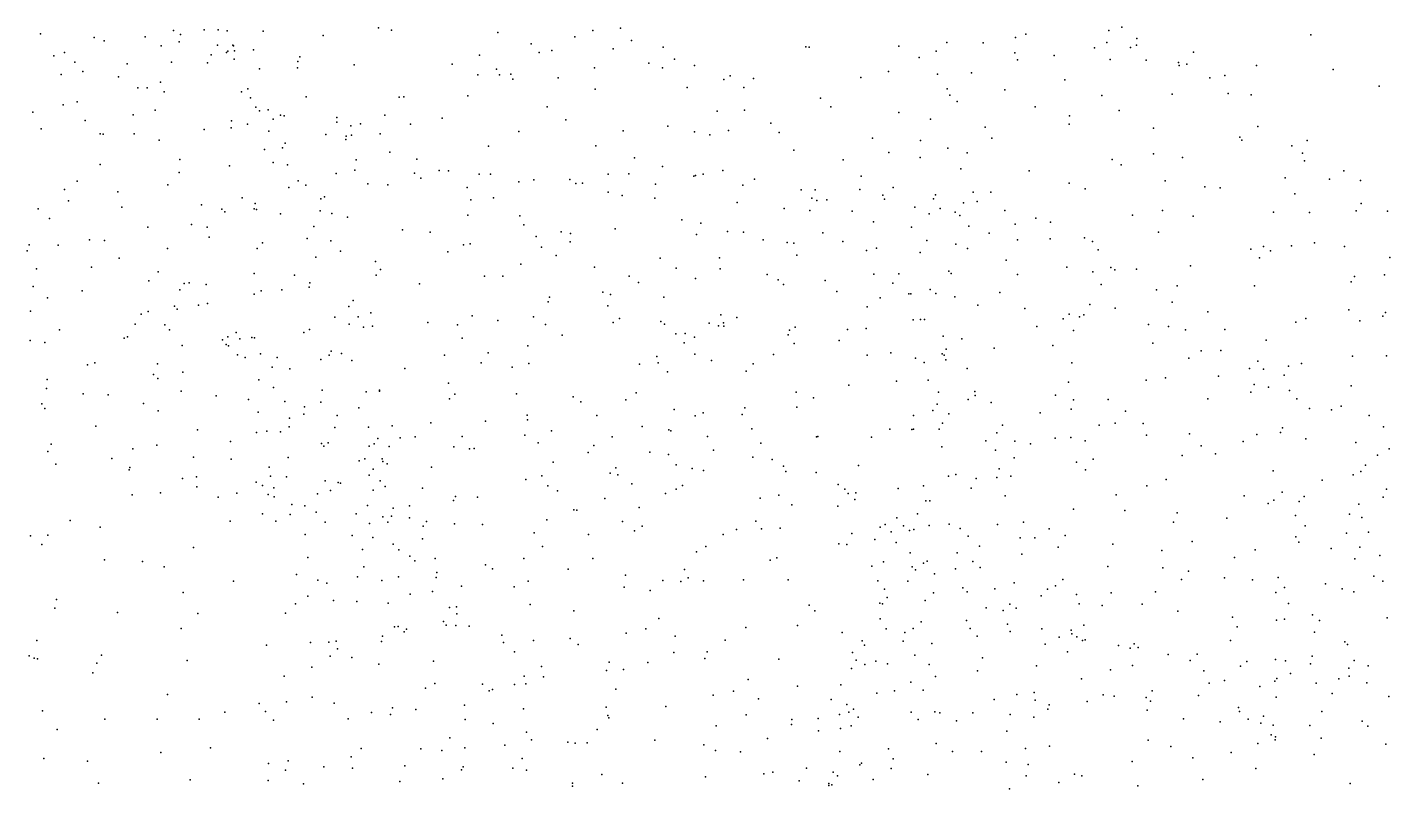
# Model space of a CAD drawing. Header units: metres. Extents: x -24.3 to 24.3, y -27.7 to 27.7.
# Drawn here: x -9.226 to -6.21, y 5.081 to 6.768 of the extents above; entities that cross this region are included whole.
import ezdxf

# ---------------------------------------------------------------- set-up
doc = ezdxf.new("R2010")
doc.units = ezdxf.units.M

msp = doc.modelspace()

# ---------------------------------------------------------------- linework, layer by layer
for p in [(-8.9022, 6.7606, 14.3756), (-8.8344, 6.7616, 20.292), (-8.8034, 6.7615, 21.0278), (-8.7833, 6.7599, -5.1684), (-8.7036, 6.7587, 15.4526), (-8.4486, 6.7664, -9.9317), (-8.42, 6.7609, 21.555), (-7.9742, 6.7604, 18.0528), (-7.9128, 6.7654, 25.4437), (-6.8316, 6.7601, 0.3122), (-6.8028, 6.7676, 23.3961), (-9.197, 6.7531, 15.2823), (-9.0777, 6.7452, 14.8864), (-9.0559, 6.7376, 14.8696), (-8.9655, 6.746, 18.7622), (-8.8901, 6.7351, 16.3317), (-8.8866, 6.7512, 19.7198), (-8.8047, 6.7281, -10.4416), (-8.7707, 6.7278, 21.6376), (-8.5714, 6.7491, 21.6077), (-8.1841, 6.7559, -1.5153), (-8.1102, 6.7307, 18.9025), (-8.0138, 6.7466, 25.5235), (-7.8882, 6.7385, -18.8382), (-7.1906, 6.7338, 24.067), (-7.1102, 6.733, 21.9201), (-7.0386, 6.7449, -21.5719), (-7.0157, 6.7521, 23.8389), (-6.8361, 6.7335, 22.5563), (-6.7702, 6.7281, 22.6752), (-6.7697, 6.7427, 13.0294), (-6.3842, 6.7506, 1.0015), (-9.1677, 6.7045, 17.7443), (-9.144, 6.7115, 18.3242), (-8.9298, 6.7262, 19.6111), (-8.8192, 6.7066, 15.1567), (-8.7852, 6.712, 20.5507), (-8.7823, 6.7144, 20.8724), (-8.7694, 6.7261, 16.2149), (-8.7681, 6.6972, 21.2211), (-8.7674, 6.7156, 17.6139), (-8.7255, 6.7173, 18.7467), (-8.6227, 6.7023, 15.8713), (-8.2251, 6.7055, 13.8179), (-8.0928, 6.7115, -9.0929), (-8.065, 6.7164, 21.3759), (-7.9287, 6.7199, 13.7334), (-7.8184, 6.7236, 18.2667), (-7.5025, 6.7242, 21.4309), (-7.4949, 6.7234, 13.5788), (-7.2967, 6.7256, 21.5849), (-7.2518, 6.7008, 24.7453), (-7.2138, 6.7147, 24.2631), (-7.0394, 6.711, 13.3176), (-6.9528, 6.7051, 22.1663), (-6.8636, 6.7217, 22.3843), (-6.7833, 6.7226, 23.0708), (-6.6442, 6.7121, -14.044), (-9.1209, 6.6905, 26.103), (-9.1029, 6.6698, 16.5613), (-9.0051, 6.6863, -16.6687), (-8.9067, 6.6899, 15.0436), (-8.8268, 6.6889, 20.0205), (-8.7117, 6.6752, 15.335), (-8.6276, 6.6776, 25.8538), (-8.6268, 6.6914, 16.0197), (-8.5024, 6.6841, 17.8247), (-8.2856, 6.686, 17.9909), (-8.1872, 6.6745, 21.3973), (-7.9706, 6.6778, -8.787), (-7.8499, 6.688, 18.6064), (-7.8195, 6.678, -6.1578), (-7.793, 6.6965, 18.8549), (-7.7492, 6.6826, 21.3278), (-7.3196, 6.6699, 24.9125), (-7.1354, 6.6666, 21.7689), (-7.0338, 6.6954, 22.0086), (-6.8285, 6.6959, 22.2694), (-6.749, 6.6948, 22.4387), (-6.6776, 6.6892, 22.8259), (-6.6758, 6.6828, 22.9673), (-6.6588, 6.6857, 22.6769), (-6.5048, 6.683, 0.792), (-6.3349, 6.6742, 12.5947), (-9.1514, 6.6629, 19.2352), (-9.0244, 6.6575, 19.4089), (-8.9314, 6.6462, 26.0131), (-8.2285, 6.6622, 18.7254), (-8.1807, 6.6623, -5.6348), (-8.1557, 6.664, 25.6606), (-8.1511, 6.6526, 18.1796), (-8.0511, 6.6553, -18.3699), (-7.6837, 6.6521, -6.5107), (-7.6698, 6.6603, 25.3074), (-7.6186, 6.6543, 21.329), (-7.3807, 6.6564, 21.4725), (-7.2111, 6.6635, 24.3737), (-6.9287, 6.6508, 23.7474), (-6.608, 6.6553, 22.4506), (-6.575, 6.661, 12.9155), (-6.2331, 6.6368, 1.115), (-8.9814, 6.6334, 14.9513), (-8.9607, 6.6332, 19.5108), (-8.9231, 6.6245, 17.8891), (-8.7515, 6.6247, 25.909), (-8.7376, 6.6315, 20.7256), (-8.7323, 6.6113, 20.4607), (-8.609, 6.6136, 21.5445), (-8.4025, 6.6127, -5.481), (-8.3923, 6.6136, -17.5071), (-8.2507, 6.6156, 25.7325), (-7.9688, 6.6303, 25.5417), (-7.765, 6.6342, 25.3936), (-7.6396, 6.6341, -7.4771), (-7.4701, 6.6102, 25.1337), (-7.1892, 6.6311, -0.2767), (-7.1837, 6.6168, 21.6051), (-7.0617, 6.6286, 23.919), (-6.8468, 6.6163, -22.4175), (-6.6917, 6.6196, 23.2948), (-6.5671, 6.6208, 22.8812), (-6.5166, 6.6176, 22.5284), (-9.2136, 6.5796, 14.8088), (-9.1465, 6.5959, 16.6847), (-9.1156, 6.6027, 14.6296), (-8.9431, 6.5837, 16.5635), (-8.7203, 6.5909, 20.8693), (-8.7117, 6.5825, 21.1446), (-8.693, 6.5847, 20.5886), (-8.0754, 6.5916, 21.3077), (-7.699, 6.5815, -7.8911), (-7.6383, 6.5836, -6.9538), (-7.4472, 6.5912, 21.3794), (-7.2964, 6.5786, -0.4875), (-7.1675, 6.603, 24.0593), (-6.9947, 6.5915, 0.0372), (-6.8086, 6.5829, 23.5601), (-9.098, 6.5612, 14.8763), (-8.992, 6.5737, -5.1405), (-8.7741, 6.5605, 20.0728), (-8.7383, 6.5529, 18.0276), (-8.6816, 6.5639, -5.3115), (-8.6658, 6.5727, -1.8714), (-8.6575, 6.5715, 18.4158), (-8.5409, 6.5574, 25.8347), (-8.5408, 6.5679, 15.7408), (-8.51, 6.5494, 16.0413), (-8.4885, 6.5534, 15.9064), (-8.4345, 6.5731, 21.4611), (-8.3776, 6.5528, 18.3933), (-8.3073, 6.5663, 21.3966), (-8.0338, 6.5626, 25.6277), (-7.8081, 6.5482, -8.2974), (-7.5798, 6.555, -19.9168), (-7.2263, 6.5641, 24.7252), (-7.1052, 6.5463, 13.4694), (-6.9197, 6.5527, -22.081), (-6.9184, 6.5713, 22.052), (-6.5021, 6.5476, 22.9842), (-9.1957, 6.5422, 19.1184), (-9.0645, 6.5316, 19.276), (-9.0583, 6.5307, 26.0978), (-8.9897, 6.5316, 16.6612), (-8.934, 6.5172, 15.0167), (-8.8342, 6.5411, 19.7576), (-8.7747, 6.5448, 15.1881), (-8.6914, 6.5376, 21.0069), (-8.5654, 6.5299, 15.5959), (-8.521, 6.519, 18.2244), (-8.5202, 6.5264, 13.8022), (-8.5081, 6.5284, 16.238), (-8.4447, 6.5314, -9.8946), (-8.1381, 6.5363, 25.6951), (-7.9066, 6.5378, 21.288), (-7.7488, 6.536, 13.7087), (-7.7147, 6.5293, 21.2896), (-7.6735, 6.5385, 25.3501), (-7.5616, 6.5347, 25.2466), (-7.3549, 6.5221, 25.0148), (-7.2483, 6.5168, 21.5168), (-7.0908, 6.522, 21.6848), (-6.7328, 6.5443, 22.1872), (-6.5419, 6.524, 22.3246), (-6.5373, 6.5177, 23.132), (-6.3923, 6.5168, 22.7346), (-8.7007, 6.4969, 16.5193), (-8.6608, 6.5005, 20.4238), (-8.6554, 6.5109, 20.7463), (-8.4234, 6.491, 16.3693), (-8.2051, 6.5038, -9.3907), (-7.9675, 6.5048, -1.2287), (-7.5289, 6.4951, 21.2886), (-7.3186, 6.4899, 13.5753), (-7.1883, 6.4999, 24.6025), (-7.1456, 6.4895, 24.0945), (-6.7324, 6.487, 23.4833), (-6.4266, 6.5048, 12.8741), (-6.4025, 6.4887, 0.8106), (-9.065, 6.4633, -10.5511), (-8.8881, 6.4745, 25.9991), (-8.7781, 6.4608, 25.9341), (-8.6815, 6.4682, 20.2215), (-8.6503, 6.4627, 21.2264), (-8.4981, 6.4738, -1.7357), (-8.364, 6.4753, 16.2191), (-7.8817, 6.4782, 25.5613), (-7.8196, 6.4593, 16.4697), (-7.42, 6.4742, 21.3584), (-7.2496, 6.4788, 24.8381), (-6.8244, 6.4749, 22.0272), (-6.804, 6.4625, 23.6043), (-6.6685, 6.479, 13.1302), (-6.3981, 6.4718, 22.4699), (-9.116, 6.4265, 14.3829), (-8.8902, 6.4455, 16.7154), (-8.6261, 6.4276, 21.0748), (-8.542, 6.4437, 21.4145), (-8.5013, 6.4509, 15.6795), (-8.3686, 6.4443, 15.9312), (-8.3547, 6.4332, 16.5725), (-8.3144, 6.4501, 16.0453), (-8.2936, 6.4498, 16.3118), (-8.2254, 6.4421, -5.7006), (-8.2008, 6.442, 16.1744), (-8.1048, 6.4295, -14.236), (-8.025, 6.4306, 25.6622), (-7.9398, 6.4421, 16.2255), (-7.8941, 6.4431, -18.8873), (-7.7506, 6.4377, 16.2048), (-7.7466, 6.4394, -8.0665), (-7.7294, 6.4424, 16.5821), (-7.6865, 6.45, 16.4123), (-7.6162, 6.4309, 16.2587), (-7.3801, 6.4375, -20.4878), (-7.159, 6.4541, 24.423), (-7.008, 6.4492, 23.8845), (-6.7069, 6.4271, 0.4147), (-6.4411, 6.434, 22.2996), (-6.3428, 6.431, 22.9111), (-6.3114, 6.4497, 22.6721), (-6.2747, 6.428, 23.7485), (-9.1434, 6.4082, -2.2647), (-9.0257, 6.4032, 16.7833), (-8.9149, 6.4185, 19.4979), (-8.6467, 6.4128, 16.6919), (-8.6094, 6.4175, -14.247), (-8.4724, 6.421, 16.6262), (-8.4279, 6.4188, 25.8103), (-8.2522, 6.4125, 25.7653), (-8.1381, 6.4249, 16.6068), (-8.0115, 6.4217, 16.624), (-7.9966, 6.4219, -8.8646), (-7.9401, 6.4019, 16.0658), (-7.8351, 6.4203, 16.6411), (-7.6422, 6.4175, 21.2796), (-7.5126, 6.4077, 16.1588), (-7.4821, 6.4073, 25.2134), (-7.3831, 6.4079, 16.0269), (-7.332, 6.3955, 16.1382), (-7.3094, 6.4126, 21.4424), (-7.2153, 6.3965, 15.9257), (-7.1317, 6.4026, -14.2534), (-7.0931, 6.4023, 23.9753), (-6.9191, 6.4223, 21.9203), (-6.8839, 6.4099, 23.7363), (-6.6188, 6.4144, 22.1219), (-6.585, 6.4115, 23.3742), (-6.4196, 6.3985, 23.1449), (-9.2017, 6.3652, 26.1868), (-9.1348, 6.3829, 19.0871), (-9.0165, 6.3687, 14.9838), (-8.8405, 6.3742, 15.1271), (-8.7501, 6.3898, -10.2226), (-8.7237, 6.3653, 15.2208), (-8.7214, 6.3774, 19.9511), (-8.576, 6.3875, 20.5784), (-8.5682, 6.3919, 15.4605), (-8.244, 6.3853, 16.6558), (-8.1941, 6.3894, -17.8484), (-7.9092, 6.3946, 21.2654), (-7.8369, 6.3887, -1.07), (-7.6545, 6.3795, -7.2596), (-7.5507, 6.3659, 16.5961), (-7.4894, 6.3889, 16.4063), (-7.4782, 6.3839, 21.3028), (-7.4563, 6.3853, 16.2656), (-7.3284, 6.3864, 25.0021), (-7.2608, 6.3693, 24.8921), (-7.2197, 6.3875, 16.0774), (-7.2049, 6.3664, -20.9838), (-7.1533, 6.3784, 24.2561), (-7.1228, 6.3815, 21.6191), (-6.2727, 6.377, 22.8165), (-9.1768, 6.3439, 16.894), (-8.7957, 6.3648, -1.9663), (-8.7887, 6.3587, 19.7393), (-8.7187, 6.3638, -16.91), (-8.6655, 6.3543, 20.0759), (-8.5774, 6.3606, 20.4578), (-8.5518, 6.3549, -9.9991), (-8.517, 6.3466, -5.5051), (-8.2506, 6.3515, 15.9674), (-8.1355, 6.3496, -1.4017), (-7.7769, 6.3413, 25.5607), (-7.4936, 6.3613, 15.8852), (-7.4002, 6.3601, -0.5803), (-7.3529, 6.3364, 16.5074), (-7.2297, 6.3539, 16.3382), (-7.1718, 6.3581, -0.2706), (-7.1617, 6.3505, 24.0748), (-7.0621, 6.3613, 16.0902), (-6.9933, 6.3447, 15.9099), (-6.9611, 6.3361, 21.8018), (-6.7795, 6.3512, 13.3213), (-6.7126, 6.3613, -22.8535), (-6.6449, 6.3491, 23.4682), (-6.4671, 6.3583, 22.1841), (-6.3872, 6.3574, -13.9873), (-6.2839, 6.3609, 22.9925), (-6.2147, 6.3605, 23.4506), (-8.9595, 6.3249, 19.363), (-8.8626, 6.3309, 19.5785), (-8.8276, 6.3248, 16.8261), (-8.5915, 6.3259, 20.9355), (-8.3952, 6.3188, 15.6667), (-8.334, 6.3134, 16.7368), (-8.1271, 6.3302, 16.7771), (-8.0441, 6.3141, -5.9771), (-8.0232, 6.3109, 21.2698), (-7.9247, 6.3207, 15.9314), (-7.7444, 6.3086, 16.8225), (-7.7346, 6.3335, 15.934), (-7.6758, 6.3148, -14.2847), (-7.6408, 6.3134, 16.7605), (-7.4646, 6.3124, 15.7581), (-7.2684, 6.3248, 15.6794), (-7.1418, 6.3272, 13.5872), (-7.0967, 6.3117, 16.3452), (-7.0387, 6.3315, 15.7819), (-6.722, 6.3139, 23.565), (-9.2222, 6.2857, 14.9277), (-9.1575, 6.2845, 18.891), (-9.0884, 6.2964, 26.1247), (-9.0554, 6.2949, 19.143), (-8.9159, 6.2771, 15.0847), (-8.8234, 6.3026, 25.9701), (-8.7169, 6.2773, 16.8634), (-8.7057, 6.2902, 13.8657), (-8.6064, 6.2994, 20.2245), (-8.5538, 6.2942, 21.3175), (-8.2601, 6.2859, 21.3414), (-8.2453, 6.2877, 25.7731), (-8.0994, 6.3041, -18.1366), (-8.0878, 6.2806, -9.1009), (-8.0244, 6.2924, 16.8673), (-7.5966, 6.2965, 15.7968), (-7.544, 6.2911, 13.7422), (-7.5288, 6.2892, 25.3582), (-7.4206, 6.2928, 16.6349), (-7.3457, 6.278, 21.3903), (-7.2343, 6.295, 16.4908), (-7.1705, 6.2868, 24.4486), (-7.1445, 6.2777, 23.9776), (-7.034, 6.2964, 23.8752), (-6.9613, 6.2988, 16.246), (-6.8852, 6.3008, 15.9514), (-6.8677, 6.2929, -22.4733), (-6.8556, 6.2745, 21.8771), (-6.517, 6.2763, 23.815), (-6.4893, 6.2818, 23.35), (-6.4269, 6.2833, 24.0319), (-6.3766, 6.2903, 23.2057), (-6.3097, 6.2821, 22.351), (-9.2262, 6.2721, 18.7534), (-9.0229, 6.2558, 14.0047), (-8.5872, 6.2584, 21.1568), (-8.5325, 6.2715, 20.5512), (-8.4549, 6.2483, -17.2611), (-8.2951, 6.2701, 15.7787), (-8.0549, 6.2618, 15.8412), (-7.8252, 6.2562, 15.8012), (-7.6937, 6.2566, 25.5869), (-7.5226, 6.2625, 16.7695), (-7.3685, 6.2728, 25.095), (-7.2493, 6.2689, 21.4655), (-7.0586, 6.2513, 21.6735), (-6.4983, 6.2569, 0.6275), (-6.4737, 6.2726, 23.5105), (-6.2097, 6.2575, 22.8698), (-9.206, 6.2321, -16.2883), (-9.0843, 6.2361, 18.7882), (-8.936, 6.2258, 19.1048), (-8.724, 6.222, -5.4292), (-8.6344, 6.2184, 15.3114), (-8.4534, 6.2187, 25.8101), (-8.4443, 6.231, -9.8278), (-8.2138, 6.2162, 16.9211), (-8.1732, 6.2163, 15.7348), (-8.1331, 6.2431, 25.7506), (-7.9707, 6.2361, 25.6877), (-7.8939, 6.2162, 16.9825), (-7.7899, 6.2342, -8.2246), (-7.6921, 6.2324, 15.7058), (-7.5877, 6.2202, 21.2589), (-7.3518, 6.2207, 25.2199), (-7.2965, 6.2214, 15.5205), (-7.1859, 6.2269, 24.1421), (-7.1807, 6.2223, 24.5523), (-7.0337, 6.2201, 15.5598), (-6.9248, 6.2361, 15.6725), (-6.8667, 6.2259, 0.124), (-6.8272, 6.2353, 16.2543), (-6.8183, 6.23, 15.7438), (-6.7707, 6.2319, 16.0579), (-6.6505, 6.2388, -14.1412), (-6.2877, 6.2152, 23.1599), (-6.221, 6.2193, 22.9929), (-9.2129, 6.1932, 18.5195), (-8.9572, 6.2061, 18.861), (-8.8884, 6.1859, 18.9932), (-8.8791, 6.1999, 19.2871), (-8.8675, 6.2014, 16.9468), (-8.83, 6.1976, 19.4973), (-8.6622, 6.1858, 19.9835), (-8.6022, 6.1919, 20.1217), (-8.6008, 6.2012, 16.9278), (-8.3581, 6.1992, 16.9033), (-7.8728, 6.2018, -8.5336), (-7.7471, 6.211, 16.9636), (-7.5635, 6.2078, 16.8877), (-7.5521, 6.1979, 25.5518), (-7.4595, 6.2065, 15.5653), (-7.3102, 6.2004, -20.689), (-7.227, 6.187, 16.6341), (-6.8484, 6.1978, 16.3985), (-6.726, 6.1862, 16.1873), (-6.6803, 6.1944, 15.9235), (-6.5094, 6.1946, 22.0679), (-6.295, 6.2033, 23.1683), (-9.181, 6.1683, -5.2252), (-9.1048, 6.1837, 18.5854), (-8.8273, 6.1553, 19.165), (-8.7235, 6.1763, 19.8437), (-8.7081, 6.1834, 15.2248), (-8.5048, 6.1621, 20.4186), (-8.0727, 6.1596, 17.0166), (-8.0697, 6.1699, 21.2786), (-7.9517, 6.1808, -8.763), (-7.9349, 6.1755, -6.1763), (-7.8167, 6.17, 25.7141), (-7.4335, 6.1819, -20.3409), (-7.3378, 6.168, 25.3584), (-7.2743, 6.177, 24.9578), (-7.2702, 6.1774, 13.694), (-7.2145, 6.1781, 24.7755), (-7.1725, 6.1704, 24.3243), (-7.0728, 6.1797, 16.5542), (-6.6915, 6.1583, 15.7242), (-9.219, 6.139, 14.4218), (-8.9741, 6.1318, -14.3908), (-8.9585, 6.1378, 26.0547), (-8.9002, 6.1497, 15.117), (-8.8945, 6.1434, 18.6368), (-8.8474, 6.1521, 25.9912), (-8.545, 6.125, 21.176), (-8.5141, 6.1493, 13.8767), (-8.4935, 6.126, 20.6), (-8.4657, 6.1351, 16.9518), (-8.2413, 6.1285, 15.6302), (-8.1056, 6.1264, 15.6803), (-7.9406, 6.1502, 15.6683), (-7.691, 6.1308, 17.0453), (-7.6549, 6.1248, 25.7166), (-7.3666, 6.1481, 16.8061), (-7.122, 6.1517, 21.5991), (-7.0175, 6.1443, -0.1128), (-6.9195, 6.1318, -22.2076), (-6.8964, 6.1262, 16.4987), (-6.8871, 6.1304, 15.5207), (-6.8736, 6.1532, 21.8444), (-6.8174, 6.1452, 23.6422), (-6.6121, 6.137, 16.0316), (-6.3002, 6.1415, 24.4616), (-6.2249, 6.1276, 23.0989), (-6.219, 6.136, 22.4124), (-9.1548, 6.0972, 17.0496), (-8.987, 6.1101, -2.1089), (-8.9213, 6.1085, 18.4896), (-8.9109, 6.0972, -5.3911), (-8.6012, 6.0977, 25.8488), (-8.5138, 6.11, 20.7369), (-8.4821, 6.1032, 25.8126), (-8.4622, 6.1054, 15.4821), (-8.3392, 6.1134, 17.0082), (-8.2733, 6.1086, -17.6001), (-8.1843, 6.1182, -9.3515), (-8.0791, 6.1094, 13.8397), (-7.9293, 6.1138, -18.6847), (-7.915, 6.1226, 25.7907), (-7.8235, 6.1156, 17.097), (-7.8154, 6.11, 15.6082), (-7.7166, 6.1123, -6.977), (-7.6959, 6.1059, -7.8212), (-7.6844, 6.1127, -7.5259), (-7.6837, 6.1056, -19.5768), (-7.5385, 6.0963, 21.3079), (-7.5259, 6.1032, 15.4672), (-7.41, 6.098, 21.3871), (-7.3689, 6.1005, 25.5234), (-7.2645, 6.1196, 25.1569), (-7.2489, 6.1203, 15.3885), (-7.2397, 6.1204, -14.2692), (-6.9907, 6.1048, 15.4399), (-6.9325, 6.1219, 23.7193), (-6.9096, 6.0961, 13.6214), (-6.7439, 6.1094, 23.691), (-6.6997, 6.1047, 21.9242), (-6.6621, 6.0973, -23.0335), (-6.5747, 6.0982, 15.7913), (-6.4177, 6.114, 13.1617), (-6.3958, 6.1226, 23.3564), (-6.2762, 6.117, 22.2828), (-9.22, 6.0739, -2.314), (-9.187, 6.0693, 18.0979), (-9.0116, 6.0789, 18.299), (-9.0043, 6.082, 17.0067), (-8.7941, 6.075, 19.4598), (-8.7859, 6.0645, -1.9423), (-8.782, 6.0817, 15.1867), (-8.7639, 6.0917, 19.684), (-8.7557, 6.0777, 18.7098), (-8.7292, 6.08, 18.8398), (-8.7228, 6.0797, 25.9222), (-8.6139, 6.0913, -16.9837), (-8.2636, 6.0785, 25.7862), (-8.0419, 6.0854, 17.1092), (-7.7905, 6.0885, -0.9988), (-7.7719, 6.0687, -6.4839), (-7.7699, 6.0895, 13.8326), (-7.7489, 6.0808, 25.7885), (-7.5413, 6.0863, 13.8303), (-7.5286, 6.0667, 16.9829), (-7.4286, 6.0735, 16.9119), (-7.1982, 6.0832, 24.6479), (-7.1568, 6.0772, 16.7296), (-6.7342, 6.0676, 24.0986), (-6.4831, 6.0745, 23.4571), (-8.8833, 6.0629, 18.3556), (-8.7808, 6.0621, 16.9957), (-8.7605, 6.0422, 19.2974), (-8.7441, 6.0363, 18.5113), (-8.7097, 6.044, 19.0564), (-8.673, 6.0357, 18.9424), (-8.5577, 6.041, 16.9868), (-8.5534, 6.05, -5.5935), (-8.5308, 6.0449, 15.3958), (-8.3023, 6.0411, 21.3695), (-8.2059, 6.0463, 17.1195), (-8.1179, 6.0615, -6.0267), (-7.8327, 6.0382, -14.3123), (-7.7485, 6.0435, 15.5237), (-7.5743, 6.0426, -19.9235), (-7.3669, 6.0409, 25.6285), (-7.3145, 6.0461, 15.3179), (-7.2594, 6.0349, 25.5174), (-7.2004, 6.0445, 25.3027), (-7.1965, 6.0414, 24.402), (-7.1919, 6.0542, 23.9477), (-7.0853, 6.0568, 23.8322), (-6.9554, 6.0629, 16.5991), (-6.6543, 6.0346, 0.3509), (-6.6271, 6.0508, 23.584), (-6.5839, 6.0513, 16.2651), (-6.2922, 6.0389, 23.3133), (-6.2169, 6.04, 18.6385), (-9.0925, 6.0199, 18.0047), (-9.0764, 6.0243, -10.3475), (-8.9376, 6.0222, 18.1445), (-8.882, 6.0033, 26.0144), (-8.6843, 6.0147, 19.8434), (-8.6445, 6.0109, 18.7012), (-8.5761, 6.0317, 20.0961), (-8.5074, 6.0296, 20.3058), (-8.3903, 6.0116, -1.6168), (-8.2215, 6.0242, 15.5587), (-8.1526, 6.0148, 25.8441), (-8.1154, 6.0228, 21.344), (-7.8708, 6.0216, 15.5377), (-7.8292, 6.0243, -8.3679), (-7.809, 6.0045, 21.3135), (-7.7116, 6.0294, -7.3019), (-7.6345, 6.0059, 25.835), (-7.619, 6.0218, 15.4332), (-7.2403, 6.0247, 24.067), (-7.1928, 6.0305, 21.5468), (-7.1452, 6.0116, 15.2942), (-6.9134, 6.0244, -22.6413), (-6.5201, 6.0116, 22.0011), (-6.502, 6.0278, 15.722), (-6.4894, 6.0099, 16.183), (-6.4338, 6.0165, 16.0345), (-6.4053, 6.023, 22.1059), (-9.1818, 5.987, 17.8982), (-8.9465, 5.998, 15.1679), (-8.937, 5.9896, 18.0215), (-8.7133, 5.9868, 13.9297), (-8.2936, 5.9789, -5.8688), (-7.4073, 5.9749, -0.5898), (-7.3015, 5.9833, 21.5171), (-7.2315, 5.9859, 24.2672), (-6.9207, 5.9815, -14.2131), (-6.7493, 5.9858, 23.6197), (-6.7062, 5.9908, 15.4393), (-6.5892, 5.9947, 15.5146), (-6.5098, 5.9761, -14.0863), (-6.4432, 5.9971, 15.8495), (-6.2953, 5.9734, 0.7611), (-9.1836, 5.9676, 15.1019), (-9.1022, 5.9558, 17.1148), (-9.0474, 5.9536, 17.8987), (-8.8853, 5.9612, -10.1465), (-8.8076, 5.951, 18.1133), (-8.736, 5.9431, 19.576), (-8.6809, 5.9696, 17.0142), (-8.5735, 5.964, 18.9275), (-8.4756, 5.9598, 20.7364), (-8.4464, 5.9612, 17.1134), (-8.4462, 5.9637, 20.4936), (-8.2915, 5.9443, 25.8523), (-8.2798, 5.9545, 17.1911), (-8.1433, 5.9559, 17.2376), (-8.0179, 5.9488, -18.2713), (-7.8784, 5.9578, 25.8933), (-7.524, 5.9592, 21.3905), (-7.4855, 5.9465, 25.8276), (-7.2084, 5.9593, 16.8429), (-7.1428, 5.9429, 25.046), (-7.1284, 5.9605, 25.4006), (-7.1279, 5.9517, 25.263), (-6.9498, 5.9527, 16.6832), (-6.8328, 5.9428, 0.0731), (-6.6126, 5.9444, 16.4638), (-6.5173, 5.9589, 23.535), (-6.478, 5.9702, 13.3233), (-6.4315, 5.9628, 22.9157), (-6.4155, 5.9441, 15.7304), (-9.1941, 5.9334, 14.2692), (-9.187, 5.9232, 26.1975), (-8.9686, 5.934, 17.0634), (-8.9366, 5.9178, -16.5026), (-8.715, 5.9151, 25.9264), (-8.6561, 5.9388, 19.2994), (-8.6126, 5.9268, -9.8573), (-8.5764, 5.9371, 17.0819), (-8.4921, 5.9242, 18.7418), (-8.0007, 5.9381, 25.9076), (-7.9012, 5.9421, -1.1324), (-7.7939, 5.9209, -19.0139), (-7.73, 5.9137, 17.2969), (-7.6377, 5.9247, 15.3597), (-7.5226, 5.9259, 17.1091), (-7.2213, 5.9185, 24.4649), (-7.2119, 5.933, 24.8017), (-7.0919, 5.936, 21.6554), (-6.9833, 5.9132, 23.8566), (-6.9147, 5.9213, 15.255), (-6.9099, 5.9421, 23.6696), (-6.7948, 5.9173, 16.6128), (-6.3874, 5.9232, 16.1577), (-6.3384, 5.9198, 18.8024), (-6.3176, 5.9279, 22.2073), (-9.0744, 5.8839, 26.1456), (-8.646, 5.8825, 15.2829), (-8.6458, 5.9015, 19.8704), (-8.6137, 5.9106, 18.4283), (-8.5401, 5.9079, 18.5851), (-8.4182, 5.885, 17.201), (-8.3328, 5.8914, 15.3987), (-8.212, 5.8952, -9.2968), (-8.1192, 5.9086, 15.4746), (-8.1187, 5.898, -17.9236), (-7.9654, 5.9074, -8.7715), (-7.8648, 5.8832, 21.3682), (-7.7475, 5.907, 25.9204), (-7.6431, 5.9095, 21.3754), (-7.2639, 5.9076, 24.1825), (-7.2001, 5.8905, 23.8667), (-7.1856, 5.9109, 25.6636), (-7.0667, 5.8862, 16.7918), (-6.8532, 5.8859, 13.7041), (-6.8176, 5.8905, 21.8261), (-6.7559, 5.8901, 23.2267), (-6.2551, 5.9075, 19.1376), (-6.2237, 5.8822, 23.2055), (-8.8495, 5.8759, 17.8935), (-8.7184, 5.8701, 17.0878), (-8.6955, 5.8731, 19.4189), (-8.6658, 5.8715, 18.1959), (-8.5451, 5.8811, 20.1611), (-8.4709, 5.8817, 18.8729), (-8.4498, 5.8563, 20.6613), (-8.4008, 5.8577, 25.8753), (-8.3676, 5.8606, -9.5411), (-8.263, 5.8608, 17.2992), (-8.1249, 5.8641, -1.3837), (-8.0659, 5.8737, 21.3931), (-7.9314, 5.8604, 17.5106), (-7.8058, 5.8756, 15.3995), (-7.801, 5.8734, 17.4571), (-7.7199, 5.861, -19.2985), (-7.622, 5.8781, 17.2497), (-7.4785, 5.8603, 21.4695), (-7.4758, 5.8612, 13.9049), (-7.3569, 5.8599, 21.5421), (-7.3163, 5.8773, 25.7866), (-7.2677, 5.8767, 24.0031), (-7.264, 5.8774, -0.4508), (-7.207, 5.8772, 24.6257), (-7.0794, 5.8691, 25.3358), (-6.9502, 5.8573, 24.1933), (-6.916, 5.8588, 23.4054), (-6.7482, 5.8637, 24.3986), (-6.6531, 5.8667, 13.5595), (-6.504, 5.8655, 15.4598), (-6.4517, 5.8699, 16.3477), (-6.4472, 5.88, 23.4706), (-6.3957, 5.856, 15.5751), (-9.1803, 5.8277, 17.4992), (-9.1734, 5.8437, -16.1358), (-8.9925, 5.8338, 17.1449), (-8.9391, 5.8415, -5.4899), (-8.776, 5.8501, 15.2379), (-8.5748, 5.8452, 20.018), (-8.5696, 5.8396, 17.1893), (-8.5602, 5.8471, -5.6762), (-8.4693, 5.8397, 20.8004), (-8.4579, 5.8449, 21.0843), (-8.4248, 5.8385, 21.2116), (-8.282, 5.838, 13.9194), (-8.2474, 5.8335, 21.3982), (-8.2367, 5.8345, 25.9229), (-8.0954, 5.8469, -9.0081), (-7.984, 5.8256, 17.6462), (-7.9715, 5.8411, 13.8542), (-7.8475, 5.8262, 25.9703), (-7.7067, 5.8308, 17.6655), (-7.6018, 5.8461, 25.9513), (-7.2016, 5.8384, 21.6202), (-7.1037, 5.8511, -21.7827), (-7.0828, 5.8304, 25.0851), (-7.0396, 5.8506, 15.1801), (-7.0054, 5.8445, 21.7209), (-6.8839, 5.8516, 16.7046), (-6.6273, 5.8401, 15.3602), (-6.5958, 5.8225, 23.5628), (-6.5344, 5.8503, 22.0108), (-6.2847, 5.848, 15.8353), (-6.2109, 5.8336, 22.4202), (-9.163, 5.8001, 26.1924), (-9.039, 5.8126, -10.1943), (-8.9991, 5.7925, 26.1165), (-8.8578, 5.8156, 17.7807), (-8.7751, 5.8105, 25.9802), (-8.6906, 5.7931, 17.9477), (-8.6487, 5.8148, 18.0663), (-8.4915, 5.807, 18.3952), (-8.4788, 5.8119, 20.3617), (-8.4408, 5.8115, 20.514), (-8.4388, 5.8059, 18.6394), (-8.4295, 5.8006, 19.0366), (-8.3315, 5.7932, 17.4367), (-8.0619, 5.8044, 25.9765), (-7.923, 5.7917, 17.8024), (-7.8063, 5.8214, 17.7533), (-7.7895, 5.7983, 21.4248), (-7.62, 5.8155, 17.5099), (-7.5773, 5.8101, -0.7899), (-7.5519, 5.7955, 17.6903), (-7.3856, 5.7967, 17.1418), (-7.0415, 5.8141, 23.7322), (-6.903, 5.8039, -22.9712), (-6.8661, 5.8108, 15.1884), (-6.6694, 5.8188, 21.9107), (-6.2636, 5.7976, 16.1549), (-6.2365, 5.82, 15.9825), (-9.0003, 5.7872, 17.4834), (-8.8825, 5.7678, 17.5398), (-8.8516, 5.7716, 17.1955), (-8.6875, 5.7732, 19.6956), (-8.6523, 5.7715, 19.5526), (-8.5668, 5.7628, 19.3366), (-8.4689, 5.7757, 15.3147), (-8.4602, 5.7888, 20.9386), (-8.4447, 5.7628, 19.1617), (-8.1222, 5.7661, 21.4684), (-8.0866, 5.7739, 17.7291), (-7.9354, 5.7799, -6.5428), (-7.9184, 5.7762, 15.3647), (-7.7539, 5.7905, -7.2724), (-7.729, 5.7854, 17.9332), (-7.5466, 5.7837, 17.4002), (-7.4796, 5.7815, 15.2226), (-7.1866, 5.773, -14.2406), (-7.1707, 5.7772, 23.7809), (-7.1257, 5.768, 24.0253), (-7.0798, 5.7701, 16.8644), (-7.0742, 5.7895, 25.5847), (-7.0484, 5.7734, 25.1925), (-6.8836, 5.787, 21.7917), (-6.7048, 5.7654, 24.5912), (-6.4679, 5.7849, 0.5111), (-6.3596, 5.7642, 24.8076), (-6.2909, 5.7762, 15.5736), (-6.274, 5.7835, 23.2627), (-8.9941, 5.7321, -2.0946), (-8.9315, 5.7361, 17.3321), (-8.8508, 5.7495, 14.0025), (-8.7623, 5.7355, 17.6463), (-8.7193, 5.7598, -14.3974), (-8.7057, 5.7526, 17.246), (-8.6929, 5.7327, -16.7866), (-8.6803, 5.7474, 15.2469), (-8.5837, 5.7337, 19.9563), (-8.5548, 5.7413, 20.0906), (-8.5379, 5.7593, 18.1504), (-8.5326, 5.7579, 17.3236), (-8.4606, 5.7425, 17.465), (-8.4341, 5.7506, -5.8873), (-8.3512, 5.7463, 17.5816), (-8.0734, 5.7519, 15.3637), (-8.0523, 5.7406, 17.8609), (-7.8875, 5.756, 17.9218), (-7.8134, 5.7347, -6.7608), (-7.7893, 5.7442, -7.9245), (-7.7755, 5.7524, -7.0119), (-7.5621, 5.7314, -19.8583), (-7.4312, 5.755, 17.2813), (-7.416, 5.744, 17.7815), (-7.4087, 5.7348, 17.6351), (-7.3916, 5.736, 21.5766), (-7.2982, 5.7455, 24.2369), (-7.2421, 5.7521, 17.0022), (-7.1364, 5.7463, 23.7257), (-6.8152, 5.7315, 23.6181), (-6.7478, 5.7517, 0.1631), (-6.4482, 5.7375, 22.0992), (-6.2171, 5.7445, 15.7502), (-8.8038, 5.7264, 15.2059), (-8.6796, 5.7272, 17.8407), (-8.6402, 5.7107, 17.3646), (-8.6114, 5.7071, 19.4541), (-8.4728, 5.708, 25.9006), (-8.4162, 5.7026, 18.4373), (-8.3797, 5.7077, 18.82), (-8.2822, 5.7194, 17.7473), (-8.2779, 5.7283, -6.1267), (-8.2292, 5.7266, 15.3626), (-7.9477, 5.7237, -8.5658), (-7.8713, 5.7035, 26.0382), (-7.6039, 5.7244, 15.2578), (-7.5334, 5.7095, 21.5429), (-7.4318, 5.7068, 17.9119), (-7.3942, 5.7214, 17.4611), (-7.2365, 5.7188, -21.2481), (-7.228, 5.7183, 24.6017), (-7.0611, 5.7294, 25.0129), (-6.5318, 5.7296, 15.3322), (-6.4792, 5.7124, 22.6909), (-6.4661, 5.7203, 16.5358), (-6.4102, 5.7168, 18.8396), (-6.3992, 5.7279, 23.3977), (-6.2783, 5.711, 22.3516), (-6.2242, 5.7264, 23.1525), (-9.1313, 5.675, -5.5542), (-8.7766, 5.6732, -9.9067), (-8.7052, 5.6899, 17.5051), (-8.6758, 5.6733, 25.9557), (-8.6443, 5.6884, -1.8088), (-8.5866, 5.6933, 17.4911), (-8.5665, 5.6715, 17.8011), (-8.498, 5.6894, 17.618), (-8.4389, 5.683, 20.7922), (-8.4279, 5.6713, 20.5983), (-8.42, 5.6848, 17.781), (-8.3796, 5.6808, 21.085), (-8.342, 5.6724, 25.9449), (-8.0762, 5.6766, -14.309), (-8.0161, 5.6983, 21.5206), (-8.0093, 5.6982, -1.2717), (-7.9082, 5.6724, 18.0337), (-7.6131, 5.6737, -14.278), (-7.3011, 5.681, 17.7163), (-7.255, 5.6899, 21.6584), (-7.0204, 5.6714, 15.1509), (-6.9099, 5.7003, 16.8086), (-6.7959, 5.6974, 16.7457), (-6.6883, 5.6715, 21.9298), (-6.6805, 5.6916, 23.575), (-6.5701, 5.6799, 24.7513), (-6.4183, 5.6863, 15.3701), (-6.2986, 5.689, 22.5662), (-6.2715, 5.6819, 0.7094), (-9.1808, 5.6423, 15.1677), (-9.0646, 5.6601, 14.2067), (-8.6112, 5.644, 19.8127), (-8.5065, 5.6417, 20.2492), (-8.4686, 5.668, 17.9282), (-8.3499, 5.6623, -9.3832), (-8.2803, 5.6673, 21.3822), (-8.2181, 5.6663, -9.1399), (-8.1038, 5.6474, -8.8782), (-7.9839, 5.644, 26.056), (-7.8818, 5.6524, 21.5787), (-7.8649, 5.6622, -8.2035), (-7.6857, 5.6436, 26.0419), (-7.6556, 5.6552, 21.5729), (-7.6005, 5.6568, 18.065), (-7.5592, 5.6579, 26.0222), (-7.4004, 5.6458, 18.0097), (-7.3379, 5.6604, -20.7918), (-7.3268, 5.6664, 17.2767), (-7.3138, 5.6496, 17.9016), (-7.2863, 5.663, 17.4732), (-7.2728, 5.6526, 24.4366), (-7.2637, 5.6551, 17.5963), (-7.2291, 5.6641, 15.1332), (-7.1849, 5.6666, -21.5491), (-7.1605, 5.6572, 16.994), (-7.0779, 5.6658, 24.9085), (-6.964, 5.6565, 25.49), (-6.9286, 5.6418, 24.5371), (-6.3967, 5.663, 13.468), (-6.3053, 5.6469, 15.4226), (-6.2569, 5.649, 22.4605), (-9.2189, 5.6408, -10.1592), (-9.1941, 5.6218, 26.2082), (-8.8578, 5.6152, -5.7471), (-8.461, 5.6376, 20.4315), (-8.4159, 5.6228, 18.0544), (-8.3514, 5.6342, 18.6639), (-8.0854, 5.6171, 18.0439), (-7.7242, 5.617, -19.0905), (-7.4291, 5.6236, 15.1514), (-7.4118, 5.6216, 25.9974), (-7.3496, 5.6326, 24.1722), (-7.3026, 5.6264, 23.8941), (-7.1428, 5.64, 25.8354), (-7.1182, 5.6184, 21.704), (-7.0278, 5.6366, 25.6764), (-6.9955, 5.6369, 25.1054), (-6.944, 5.6162, 23.5911), (-6.8229, 5.6224, 15.1506), (-6.6475, 5.6283, 16.7), (-6.4174, 5.6389, 22.1586), (-6.4113, 5.6267, 19.0695), (-6.3397, 5.613, 22.315), (-6.276, 5.6159, 23.2018), (-9.0554, 5.5878, -14.6353), (-8.9714, 5.5841, 15.1904), (-8.6047, 5.5929, -5.9134), (-8.4837, 5.6104, 15.2794), (-8.4038, 5.6102, 19.249), (-8.3795, 5.5961, 20.9859), (-8.3681, 5.5858, 18.3148), (-8.3233, 5.5908, 21.2083), (-8.127, 5.5908, -6.4873), (-7.9743, 5.5906, 18.1442), (-7.7448, 5.6056, -0.9907), (-7.5814, 5.5872, 15.2046), (-7.567, 5.5919, 13.959), (-7.3304, 5.5836, 24.299), (-7.2715, 5.6034, 25.9389), (-7.2421, 5.5808, 24.1761), (-7.2339, 5.5851, 17.1948), (-7.1677, 5.6032, 17.6583), (-7.1328, 5.5842, -0.2929), (-7.0246, 5.6004, 13.8774), (-6.7145, 5.6088, 13.7892), (-6.5531, 5.5933, 15.221), (-6.5078, 5.6096, 23.472), (-6.287, 5.5899, 19.4059), (-6.232, 5.5971, 16.4393), (-8.9234, 5.5726, 26.1094), (-8.63, 5.5554, 14.0117), (-8.4811, 5.5724, 25.9032), (-8.3193, 5.5596, 18.5713), (-8.2113, 5.5768, 21.423), (-8.1958, 5.5677, 18.1238), (-8.0287, 5.567, 15.3235), (-7.902, 5.554, 15.3142), (-7.771, 5.5662, 18.2375), (-7.3562, 5.5735, 18.111), (-7.2669, 5.5725, 17.9819), (-7.26, 5.5656, 24.5825), (-7.2179, 5.557, 24.71), (-7.1711, 5.5677, 17.299), (-7.1168, 5.571, 23.6245), (-6.8341, 5.5727, 16.8199), (-6.7124, 5.5702, 23.5279), (-6.6556, 5.5627, 15.1567), (-6.2448, 5.5514, 22.5833), (-8.7694, 5.5407, 26.0181), (-8.5829, 5.5426, 19.9244), (-8.5628, 5.5364, 19.5691), (-8.4954, 5.5503, 19.4312), (-8.441, 5.5418, 20.5103), (-8.4042, 5.5503, 20.8072), (-8.321, 5.5484, 13.9733), (-8.2651, 5.5292, 18.2728), (-8.1485, 5.5282, 21.5132), (-8.1172, 5.5404, 26.0125), (-7.9043, 5.5274, 21.6418), (-7.8194, 5.5422, -7.5383), (-7.7791, 5.5399, -18.692), (-7.7633, 5.5482, 15.2698), (-7.7293, 5.5416, 21.6295), (-7.6405, 5.5436, 18.2484), (-7.5416, 5.5433, 21.625), (-7.3431, 5.5412, 15.1135), (-7.3284, 5.5227, -0.561), (-7.2764, 5.5404, 13.9733), (-7.1546, 5.526, 17.0914), (-7.0842, 5.5239, 17.803), (-7.0409, 5.5366, 25.7486), (-6.9671, 5.5229, 15.1307), (-6.9498, 5.5303, 21.7822), (-6.9336, 5.5439, 25.216), (-6.6705, 5.5446, 0.2435), (-6.5752, 5.5481, 22.0538), (-6.5135, 5.5433, 16.6723), (-6.4564, 5.5484, 24.9372), (-6.4425, 5.5263, 23.3283), (-6.3519, 5.5347, 15.2903), (-6.3151, 5.5239, 16.557), (-6.2247, 5.5407, 22.8703), (-9.1613, 5.5, 26.2), (-8.8811, 5.5151, -1.9909), (-8.605, 5.507, 15.2341), (-8.548, 5.4975, 20.098), (-8.4965, 5.4954, 20.2878), (-8.4271, 5.4918, 19.3262), (-8.3781, 5.5116, 25.9394), (-8.3291, 5.5178, 21.093), (-7.8471, 5.5199, -7.988), (-7.3383, 5.4919, 24.416), (-7.3325, 5.4903, 25.9866), (-7.3227, 5.5043, 23.8545), (-7.238, 5.4979, 18.0929), (-7.2195, 5.515, 21.7026), (-7.1453, 5.5166, 23.2563), (-6.9818, 5.5084, 25.0848), (-6.9031, 5.5107, 25.5175), (-6.8976, 5.4903, 16.8961), (-6.8268, 5.515, 21.859), (-6.7281, 5.5168, 24.7946), (-6.462, 5.5152, 22.1872), (-6.4336, 5.4908, 0.5399), (-6.2889, 5.5171, -23.5012), (-9.1649, 5.4807, -15.9672), (-9.0262, 5.4711, -5.8079), (-8.8484, 5.469, 15.2264), (-8.6544, 5.47, -1.828), (-8.6326, 5.49, 19.7314), (-8.2911, 5.4822, 18.3988), (-8.2761, 5.4837, 18.7842), (-8.2753, 5.4682, 18.9453), (-8.113, 5.4891, 21.6722), (-8.0164, 5.4745, -6.769), (-7.4954, 5.4871, 15.164), (-7.4828, 5.4747, -20.3972), (-7.1031, 5.4815, 17.918), (-7.0657, 5.4755, 24.9676), (-7.0505, 5.4895, 23.5546), (-7.0369, 5.4807, 17.3099), (-6.8465, 5.4866, 23.5157), (-6.7581, 5.4898, 15.1318), (-6.6787, 5.4744, -14.0774), (-6.558, 5.4609, 23.3873), (-6.3804, 5.4661, 22.3943), (-8.8857, 5.436, -9.8094), (-8.413, 5.4392, 20.6818), (-8.4053, 5.4404, -6.2727), (-8.3862, 5.4346, 15.275), (-8.3047, 5.451, 19.0828), (-8.2989, 5.4429, -17.3061), (-8.2775, 5.4427, -1.5648), (-8.2481, 5.4412, 21.1804), (-7.8569, 5.4349, -18.272), (-7.828, 5.4579, 18.3242), (-7.6356, 5.4376, 15.211), (-7.5208, 5.4426, 18.3307), (-7.3381, 5.4574, 23.7282), (-7.3243, 5.435, 24.5762), (-7.2645, 5.4356, 18.2047), (-7.2472, 5.4504, 24.4762), (-7.1467, 5.4536, 25.8712), (-7.1387, 5.4356, 24.8693), (-7.0557, 5.4455, 17.1072), (-6.98, 5.4349, 17.8256), (-6.915, 5.432, -0.0464), (-6.8872, 5.4429, 17.6262), (-6.5474, 5.4395, 13.7735), (-6.4601, 5.4543, 15.1915), (-6.4429, 5.4561, 18.7637), (-6.3655, 5.4532, 23.1801), (-6.2154, 5.4592, 22.3292), (-9.2053, 5.4089, 15.2524), (-8.599, 5.4048, 19.6201), (-8.5583, 5.4057, 25.8878), (-8.5423, 5.4073, 19.4936), (-8.4422, 5.4072, 25.9225), (-8.4399, 5.4189, 20.5137), (-8.392, 5.4283, 20.8018), (-8.1755, 5.4211, -8.8655), (-8.1715, 5.4047, 21.2897), (-8.1053, 5.4089, 15.3067), (-8.024, 5.4136, 18.3296), (-8.0064, 5.3999, 26.0074), (-7.9004, 5.4255, -14.2915), (-7.7916, 5.4189, 21.6929), (-7.681, 5.41, 18.3724), (-7.4223, 5.427, 21.6821), (-7.378, 5.4081, 18.3136), (-7.2866, 5.4076, -21.8185), (-7.2835, 5.4272, 23.7298), (-7.2232, 5.4023, -23.0624), (-7.1228, 5.4189, 18.0996), (-7.0498, 5.4287, 21.7513), (-6.9727, 5.4013, 25.6549), (-6.9416, 5.4166, 25.252), (-6.9133, 5.4236, 17.1518), (-6.9028, 5.4175, 17.3001), (-6.89, 5.4093, 17.4235), (-6.8838, 5.4105, 15.1157), (-6.7755, 5.4014, 17.342), (-6.5621, 5.4094, 16.7743), (-6.3763, 5.4277, 18.4492), (-6.3095, 5.4065, 22.8535), (-6.3033, 5.4005, 22.6364), (-9.2218, 5.3751, -14.9843), (-9.2108, 5.3701, 14.5607), (-9.0617, 5.3769, 26.1524), (-8.6967, 5.3986, 25.9728), (-8.5558, 5.3747, 20.1278), (-8.5396, 5.391, -14.3992), (-8.5073, 5.3717, 20.2862), (-8.1472, 5.384, 25.98), (-7.795, 5.3824, 15.2645), (-7.7206, 5.3839, 13.9791), (-7.3989, 5.3827, 26.0077), (-7.3724, 5.3986, 15.1232), (-7.2611, 5.377, 25.9592), (-7.1115, 5.3709, 23.5133), (-6.9229, 5.3843, 25.5473), (-6.8103, 5.3981, 17.0916), (-6.7841, 5.392, 16.9301), (-6.7666, 5.3935, 17.468), (-6.7005, 5.3778, 17.5946), (-6.6364, 5.3785, 17.4849), (-6.3812, 5.3746, 22.5029), (-9.2036, 5.3685, 26.2182), (-9.0718, 5.3592, -2.1383), (-8.8722, 5.365, 26.0579), (-8.5959, 5.3498, 20.0187), (-8.4476, 5.3566, -1.689), (-8.3265, 5.3633, -6.4669), (-8.088, 5.3519, -8.583), (-7.9437, 5.3428, -1.2308), (-7.9376, 5.3612, 15.3001), (-7.906, 5.345, 18.4134), (-7.852, 5.3603, 26.0264), (-7.7257, 5.3693, -0.9903), (-7.5626, 5.3678, 18.4143), (-7.4015, 5.347, 24.2647), (-7.3909, 5.3652, 24.4659), (-7.3719, 5.3563, 23.866), (-7.3472, 5.363, -22.4149), (-7.3215, 5.3574, -21.3777), (-7.2291, 5.3556, 21.725), (-7.1227, 5.3419, 18.1955), (-6.9915, 5.3528, 23.4831), (-6.8277, 5.3438, 24.9131), (-6.779, 5.3541, 22.6574), (-6.6519, 5.3651, 22.0852), (-6.6212, 5.3419, 23.33), (-6.5398, 5.3526, 17.216), (-6.5259, 5.3629, 17.3909), (-6.4625, 5.3674, 19.1551), (-6.4408, 5.364, 16.8107), (-6.3849, 5.3578, 23.0323), (-6.3003, 5.3482, 17.4664), (-6.2886, 5.3646, 13.576), (-6.2575, 5.3529, 15.2334), (-9.0807, 5.3373, 15.2237), (-8.6576, 5.33, 19.7478), (-8.3237, 5.3138, 20.8225), (-8.2182, 5.3124, -6.6725), (-8.1476, 5.312, 21.3826), (-8.126, 5.3299, 18.419), (-8.1225, 5.3132, 21.5461), (-8.0836, 5.3288, 21.6859), (-7.6304, 5.3224, 21.6801), (-7.4251, 5.3112, 24.3356), (-7.2703, 5.3171, 23.6338), (-7.2153, 5.3294, 24.8115), (-6.8925, 5.3243, 21.8674), (-6.6095, 5.3149, 15.109), (-6.5759, 5.3208, 22.1879), (-6.464, 5.3194, 16.9792), (-6.4595, 5.3251, 17.6295), (-6.4296, 5.3362, 17.296), (-6.3726, 5.3145, 17.1609), (-6.3223, 5.3243, 16.8245), (-6.2999, 5.3304, 17.6998), (-6.2608, 5.3157, 17.2049), (-8.9156, 5.2893, 14.1679), (-8.5953, 5.2835, 19.5789), (-8.3447, 5.3037, 19.2216), (-8.2037, 5.2975, 18.5384), (-8.1958, 5.3008, 21.1107), (-7.9233, 5.3012, 13.9677), (-7.7073, 5.2878, 26.0377), (-7.6625, 5.297, 15.2205), (-7.6071, 5.2801, 18.4846), (-7.5206, 5.3083, -0.7793), (-7.345, 5.2922, 18.4046), (-7.3058, 5.298, 24.6375), (-7.243, 5.299, 15.0881), (-7.0351, 5.2898, 21.7777), (-6.9972, 5.2938, 18.153), (-6.8442, 5.2886, 23.3684), (-6.8195, 5.2861, 17.925), (-6.7491, 5.2832, 15.0999), (-6.7359, 5.2976, 0.1558), (-6.6333, 5.2872, 22.5078), (-6.4976, 5.3071, 22.3661), (-6.4614, 5.2838, 17.7714), (-6.3373, 5.2915, 17.8191), (-6.2115, 5.2851, 17.9189), (-9.1924, 5.253, -15.7773), (-8.7889, 5.2501, 15.2329), (-8.7125, 5.2696, 25.9597), (-8.699, 5.2518, 14.0817), (-8.6521, 5.2736, -6.2382), (-8.5468, 5.2702, 20.2007), (-8.464, 5.2496, 20.4817), (-8.4179, 5.2603, 20.6036), (-8.3657, 5.2561, 20.7205), (-8.2579, 5.2658, 20.9574), (-8.1278, 5.2577, 15.3084), (-7.9442, 5.2611, -7.391), (-7.8127, 5.2629, 21.6881), (-7.4465, 5.2783, 21.6923), (-7.4119, 5.2675, -20.8168), (-7.4071, 5.2502, 23.3405), (-7.3971, 5.2567, 24.0079), (-7.2694, 5.2505, 25.9326), (-7.2165, 5.2509, -0.4347), (-7.2061, 5.2492, 23.4768), (-7.0852, 5.2784, 22.9267), (-6.9949, 5.2773, 25.1612), (-6.967, 5.2567, -14.1097), (-6.9638, 5.2663, 15.0908), (-6.8799, 5.2738, 18.0601), (-6.747, 5.2549, 23.2877), (-6.7397, 5.2744, 13.9329), (-6.5444, 5.2608, 23.1826), (-6.5425, 5.2522, 0.4244), (-6.3597, 5.2518, 17.95), (-9.0542, 5.2349, 26.1259), (-8.9387, 5.2347, 26.0708), (-8.8458, 5.2347, -9.6067), (-8.6813, 5.2326, -1.8599), (-8.516, 5.2359, 20.3104), (-8.4217, 5.2455, 25.9023), (-8.2568, 5.2342, 18.9113), (-8.1948, 5.2253, -14.3563), (-7.9405, 5.2429, -17.8726), (-7.9388, 5.2376, -7.7166), (-7.7011, 5.2199, 18.5292), (-7.6346, 5.2443, -18.8241), (-7.5339, 5.2228, 14.0366), (-7.5337, 5.2343, 24.1183), (-7.4753, 5.2365, 15.1582), (-7.4278, 5.2451, 24.4566), (-7.4021, 5.2199, 25.9708), (-7.3864, 5.2392, -22.1229), (-7.2536, 5.2338, 23.0888), (-7.1686, 5.231, 18.3388), (-7.1324, 5.2487, 25.8222), (-7.0503, 5.2452, 23.4104), (-6.9978, 5.2392, 25.632), (-6.6663, 5.2359, 22.1464), (-6.5851, 5.229, 17.9877), (-6.5231, 5.2347, -23.5998), (-6.4949, 5.2259, 18.9627), (-6.489, 5.2418, 22.9915), (-6.4678, 5.2213, 22.8469), (-6.3866, 5.2205, 25.232), (-6.2708, 5.2305, 22.211), (-6.2579, 5.2197, 19.6693), (-9.1596, 5.2121, -6.0173), (-8.2907, 5.1932, 25.9192), (-8.1211, 5.2059, 18.5315), (-8.1101, 5.1888, 21.5382), (-7.9648, 5.212, 18.5205), (-7.8365, 5.1884, 18.5475), (-7.5875, 5.1924, -14.2456), (-7.4744, 5.2089, 18.5386), (-7.4254, 5.2139, 24.1745), (-7.0571, 5.2086, 25.0715), (-6.7447, 5.1884, 18.1093), (-6.4725, 5.2003, 18.0305), (-6.4631, 5.1888, 18.5469), (-6.4627, 5.1954, 22.3233), (-6.3613, 5.1925, 15.0979), (-8.9306, 5.1612, -6.2036), (-8.8208, 5.1711, 25.9994), (-8.4868, 5.1699, -6.511), (-8.3549, 5.1688, 19.1577), (-8.3087, 5.1651, 20.8295), (-8.2572, 5.1717, 15.3124), (-8.169, 5.177, 21.2004), (-8.0295, 5.1842, -7.1657), (-8.0128, 5.1816, 15.3123), (-7.9865, 5.1827, 21.6947), (-7.728, 5.1778, 15.2468), (-7.7027, 5.1651, 21.6781), (-7.6472, 5.1624, -0.9237), (-7.4271, 5.1631, -22.9728), (-7.3198, 5.1693, 18.4911), (-7.2139, 5.1807, 21.7538), (-7.178, 5.1632, 15.0716), (-7.1137, 5.1634, 25.7117), (-7.0158, 5.1698, 25.2302), (-6.9631, 5.1748, 25.4959), (-6.6941, 5.1741, 25.1713), (-6.5606, 5.1607, 18.1048), (-6.5016, 5.1806, 13.8913), (-6.2184, 5.1794, 17.9538), (-9.1896, 5.1479, 15.2729), (-9.093, 5.1421, 14.4967), (-8.6923, 5.1364, 19.7465), (-8.6485, 5.1425, 19.952), (-8.5695, 5.1293, 20.1995), (-8.5094, 5.1511, 19.4121), (-8.39, 5.1318, -9.0706), (-8.2609, 5.1292, -6.818), (-8.1307, 5.1481, 21.3792), (-7.3831, 5.1337, 24.0536), (-7.3795, 5.1371, 15.1264), (-7.3093, 5.1473, 25.8802), (-7.0588, 5.1398, 18.3512), (-7.01, 5.1347, 14.0391), (-6.78, 5.1408, 22.0879), (-6.6453, 5.1494, 22.3842), (-6.3769, 5.1566, 18.1643), (-8.8656, 5.1007, -1.9967), (-8.6927, 5.0991, 25.9589), (-8.6544, 5.1219, 19.617), (-8.5061, 5.1262, 20.3806), (-8.3058, 5.1027, 18.9568), (-8.2649, 5.1223, 14.0134), (-8.1509, 5.1265, 18.6498), (-8.1208, 5.122, -8.4455), (-7.9544, 5.1121, 18.6034), (-7.7249, 5.1068, 18.61), (-7.5958, 5.114, 18.6065), (-7.5752, 5.1174, 23.6896), (-7.5171, 5.098, -19.72), (-7.5013, 5.1261, 25.9563), (-7.4416, 5.1178, 24.4429), (-7.4321, 5.1095, 24.2945), (-7.3536, 5.1011, -23.2569), (-7.3139, 5.1258, 24.8179), (-7.232, 5.1122, 24.9405), (-7.0145, 5.109, 23.2702), (-6.9073, 5.1134, 25.1174), (-6.8917, 5.1095, -23.6081), (-6.6235, 5.1009, 22.8762), (-6.506, 5.1253, 15.0613), (-9.0685, 5.0932, 26.1089), (-8.6144, 5.0916, 15.2619), (-8.4014, 5.0971, 25.8924), (-8.0194, 5.0931, 21.6221), (-8.0193, 5.0862, -1.3357), (-7.9081, 5.0932, 25.9587), (-7.4515, 5.0924, 18.5946), (-7.4515, 5.0878, 21.709), (-7.4446, 5.0894, 24.7509), (-7.0517, 5.0807, 25.4881), (-6.9426, 5.0944, 15.0543), (-6.7674, 5.0875, 18.2132), (-6.2971, 5.0922, 13.7773)]:
    msp.add_point(p)

doc.saveas('drawing.dxf')
